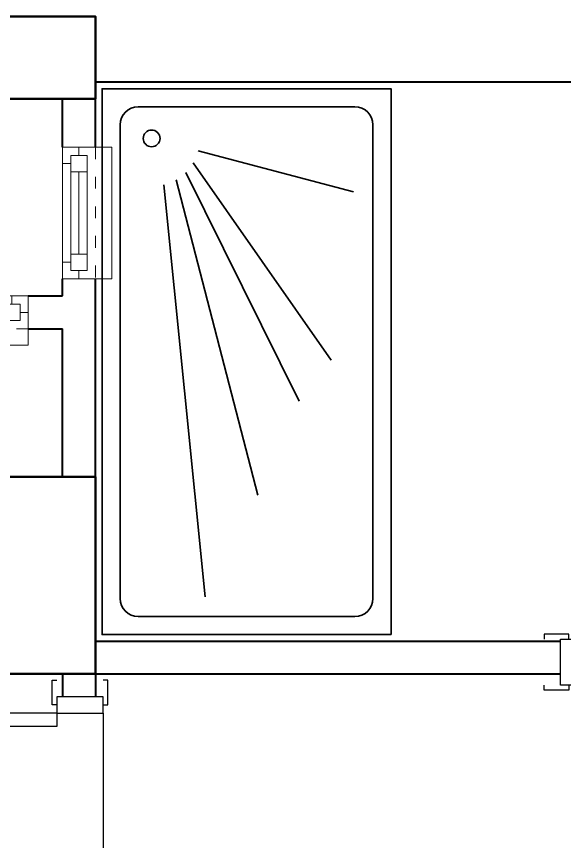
# Model space of a CAD drawing. Header units: millimetres. Extents: x 505988 to 508607, y 4596729 to 4598439.
# Drawn here: x 507225 to 507391.6, y 4597203.4 to 4597454.4 of the extents above; entities that cross this region are included whole.
import ezdxf

# ---------------------------------------------------------------- set-up
doc = ezdxf.new("R2010")
doc.units = ezdxf.units.MM
doc.linetypes.add('ACAD_ISO03W100', pattern=[30, 12, -18])
for name, color, linetype, lineweight in [('duvar_40', 7, 'Continuous', 40), ('KAPI-PEN', 155, 'Continuous', 18), ('KOLON', 40, 'Continuous', 50), ('Pencere', 150, 'Continuous', 25), ('SV', 191, 'Continuous', 15), ('TEFRIS', 127, 'Continuous', 35)]:
    doc.layers.add(name, color=color, linetype=linetype, lineweight=lineweight)

# ---------------------------------------------------------------- blocks, each defined once
blk = doc.blocks.new('79')
at = {"layer": 'TEFRIS'}
for p, q in [((-57.630237, 64.971651), (9.869763, 64.971651)), ((-63.255237, -88.153349), (-63.255237, 59.346651)), ((15.494763, 59.346651), (15.494763, -88.153349)), ((-49.587373, -69.463365), (-36.753038, 58.861368)), ((-45.796378, -71.053012), (-20.325393, 27.174942)), ((-42.83101, -73.354246), (-7.474437, -2.049169)), ((-40.529901, -76.31949), (2.496009, -14.897533)), ((-38.940254, -80.110485), (9.384479, -67.27615)), ((9.869763, -93.778349), (-57.630237, -93.778349))]:
    blk.add_line(p, q, dxfattribs=at)
at = {"layer": 'TEFRIS', "flags": 128}
blk.add_lwpolyline([(21.119763, 70.596651), (-68.880237, 70.596651), (-68.880237, -99.403349), (21.119763, -99.403349)], close=True, dxfattribs=at)
at = {"layer": 'TEFRIS'}
blk.add_circle((-53.437674, -83.960785), 2.612611, dxfattribs=at)
for centre, start, end in [((-57.630237, 59.346651), 90, 180), ((9.869763, 59.346651), 0, 90), ((-57.630237, -88.153349), 180, 270), ((9.869763, -88.153349), 270, 0)]:
    blk.add_arc(centre, 5.625, start, end, dxfattribs=at)
blk = doc.blocks.new('*U4')
at = {"layer": 'Pencere', "lineweight": 25, "ltscale": 5}
for p, q in [((-9, 7), (-9, 97)), ((-5, 97), (-9, 97)), ((-5, 7), (-5, 97)), ((-95, 7), (-95, 8.5)), ((-95, 8.5), (-87.5, 8.5)), ((-87.5, 8.5), (-87.5, 7)), ((-2.5, 7), (-2.5, 8.5)), ((-2.5, 8.5), (5, 8.5)), ((5, 8.5), (5, 7)), ((-5, 7), (-9, 7)), ((-95, -7), (-95, -8.5)), ((-87.5, -8.5), (-87.5, -7)), ((-5, -7), (-85, -7)), ((-2.5, -7), (-2.5, -8.5)), ((5, -8.5), (5, -7)), ((-95, -8.5), (-87.5, -8.5)), ((-2.5, -8.5), (5, -8.5))]:
    blk.add_line(p, q, dxfattribs=at)
at = {"layer": 'Pencere', "lineweight": 25, "ltscale": 5, "flags": 128}
for points in [[(-85, -7), (-85, 7), (-90, 7), (-90, -7), (-85, -7)], [(0, -7), (0, 7), (-5, 7), (-5, -7), (0, -7)]]:
    blk.add_lwpolyline(points, dxfattribs=at)
at = {"layer": 'Pencere', "linetype": 'ACAD_ISO03W100', "lineweight": 25, "ltscale": 0.3}
blk.add_arc((4.725012, 8.321101), 89.734737, 98.797976, 180.843556, dxfattribs=at)
blk = doc.blocks.new('*U5')
at = {"layer": 'Pencere', "lineweight": 25, "ltscale": 5}
for p, q in [((-9, 7), (-9, 86.899937)), ((-5, 86.899937), (-9, 86.899937)), ((-5, 7), (-5, 86.899937)), ((-85, 7), (-85, 8.5)), ((-85, 8.5), (-77.5, 8.5)), ((-77.5, 8.5), (-77.5, 7)), ((-2.5, 7), (-2.5, 8.5)), ((-2.5, 8.5), (5, 8.5)), ((5, 8.5), (5, 7)), ((-5, 7), (-9, 7)), ((-85, -7), (-85, -8.5)), ((-77.5, -8.5), (-77.5, -7)), ((-5, -7), (-75, -7)), ((-2.5, -7), (-2.5, -8.5)), ((5, -8.5), (5, -7)), ((-85, -8.5), (-77.5, -8.5)), ((-2.5, -8.5), (5, -8.5))]:
    blk.add_line(p, q, dxfattribs=at)
at = {"layer": 'Pencere', "lineweight": 25, "ltscale": 5, "flags": 128}
for points in [[(-75, -7), (-75, 7), (-80, 7), (-80, -7), (-75, -7)], [(0, -7), (0, 7), (-5, 7), (-5, -7), (0, -7)]]:
    blk.add_lwpolyline(points, dxfattribs=at)
at = {"layer": 'Pencere', "linetype": 'ACAD_ISO03W100', "lineweight": 25, "ltscale": 0.3}
blk.add_arc((-3.520318, 15.164474), 71.944448, 94.36819, 186.516136, dxfattribs=at)
blk = doc.blocks.new('132')
at = {"layer": 'KAPI-PEN', "color": 134, "linetype": 'Continuous', "lineweight": 18}
for p, q in [((25.097827, 10.965131), (-14.902173, 10.965131)), ((-14.902173, 10.965131), (-14.902173, 5.965131)), ((25.097827, 5.965131), (25.097827, 10.965131)), ((-12.402173, 3.465131), (-7.402173, 3.465131)), ((-12.402173, -1.534869), (-12.402173, 3.465131)), ((-7.402173, 3.465131), (-7.402173, -1.534869)), ((-7.402173, 3.465131), (17.597827, 3.465131)), ((17.597827, -1.534869), (17.597827, 3.465131)), ((17.597827, 3.465131), (22.597827, 3.465131)), ((22.597827, 3.465131), (22.597827, -1.534869)), ((-14.902173, 0.965131), (-12.402173, 0.965131)), ((-12.402173, 0.965131), (-12.402173, -1.534869)), ((-7.402173, 0.965131), (17.597827, 0.965131)), ((22.597827, -1.534869), (22.597827, 0.965131)), ((22.597827, 0.965131), (25.097827, 0.965131)), ((-12.402173, -1.534869), (-9.902173, -1.534869)), ((-7.402173, -1.534869), (-12.402173, -1.534869)), ((-9.902173, -1.534869), (-9.902173, -4.034869)), ((-7.402173, -1.534869), (17.597827, -1.534869)), ((22.597827, -1.534869), (17.597827, -1.534869)), ((20.097827, -4.034869), (20.097827, -1.534869)), ((20.097827, -1.534869), (22.597827, -1.534869)), ((-9.902173, -4.034869), (-14.902173, -4.034869)), ((20.097827, -4.034869), (-9.902173, -4.034869)), ((25.097827, -4.034869), (20.097827, -4.034869))]:
    blk.add_line(p, q, dxfattribs=at)
at = {"layer": 'KAPI-PEN', "ltscale": 0.2}
for p, q in [((-14.902173, -4.034869), (-14.902173, 5.965131)), ((-14.902173, 5.965131), (-14.902173, 5.965131)), ((25.097827, -4.034869), (25.097827, 5.965131))]:
    blk.add_line(p, q, dxfattribs=at)
at = {"layer": 'KAPI-PEN', "color": 134, "linetype": 'ACAD_ISO03W100', "lineweight": 18, "ltscale": 0.3}
blk.add_line((-14.902173, 5.965131), (25.097827, 5.965131), dxfattribs=at)

msp = doc.modelspace()

# ---------------------------------------------------------------- linework, layer by layer
at = {"layer": 'duvar_40'}
for p, q in [((507578.982489, 4597434.360995), (507248.982489, 4597434.360995)), ((507238.982489, 4597414.598974), (507238.982489, 4597429.360988)), ((507248.982489, 4597414.598974), (507248.982489, 4597429.36069)), ((507238.982489, 4597369.360995), (507238.982489, 4597374.598974)), ((507248.982489, 4597264.360995), (507248.982489, 4597374.598974)), ((507228.555925, 4597369.360995), (507238.982489, 4597369.360995)), ((507238.982489, 4597314.36098), (507238.982489, 4597359.360995)), ((507248.982489, 4597264.360995), (507390.395716, 4597264.360995)), ((507238.982489, 4597254.360995), (507238.982489, 4597247.428687)), ((507248.982489, 4597254.360995), (507248.982489, 4597247.428687)), ((507248.982489, 4597254.360995), (507390.395716, 4597254.360995))]:
    msp.add_line(p, q, dxfattribs=at)
at = {"layer": 'duvar_40', "flags": 128}
for points in [[(507228.555925, 4597359.360995), (507238.982489, 4597359.360995)], [(507238.982489, 4597254.360995), (507238.982489, 4597247.428687)], [(507238.982489, 4597254.360995), (507238.982489, 4597247.428687)]]:
    msp.add_lwpolyline(points, dxfattribs=at)
at = {"layer": 'KOLON', "flags": 128}
for points in [[(507028.982114, 4597454.360667), (507248.982262, 4597454.360667), (507248.982262, 4597429.36069), (507028.982114, 4597429.36069)], [(507218.98235, 4597314.360682), (507248.982262, 4597314.360682), (507248.982262, 4597254.36056), (507218.98235, 4597254.36056)]]:
    msp.add_lwpolyline(points, close=True, dxfattribs=at)

# ---------------------------------------------------------------- block references
at = {"layer": 'KOLON', "xscale": -1}
msp.add_blockref('*U5', (507390.395716, 4597257.959085), dxfattribs=at)
at = {"layer": 'KOLON', "rotation": 90}
msp.add_blockref('*U4', (507244.292419, 4597247.428687), dxfattribs=at)
at = {"layer": 'SV'}
for p, rotation in [((507243.017358, 4597399.696801), 270), ((507213.653753, 4597365.326126), 180)]:
    msp.add_blockref('132', p, dxfattribs=dict(at, rotation=rotation))
at = {"layer": 'TEFRIS', "xscale": -0.976473, "yscale": 0.976473, "zscale": 0.976473, "rotation": 180}
msp.add_blockref('79', (507318.242183, 4597335.296305), dxfattribs=at)

doc.saveas('drawing.dxf')
